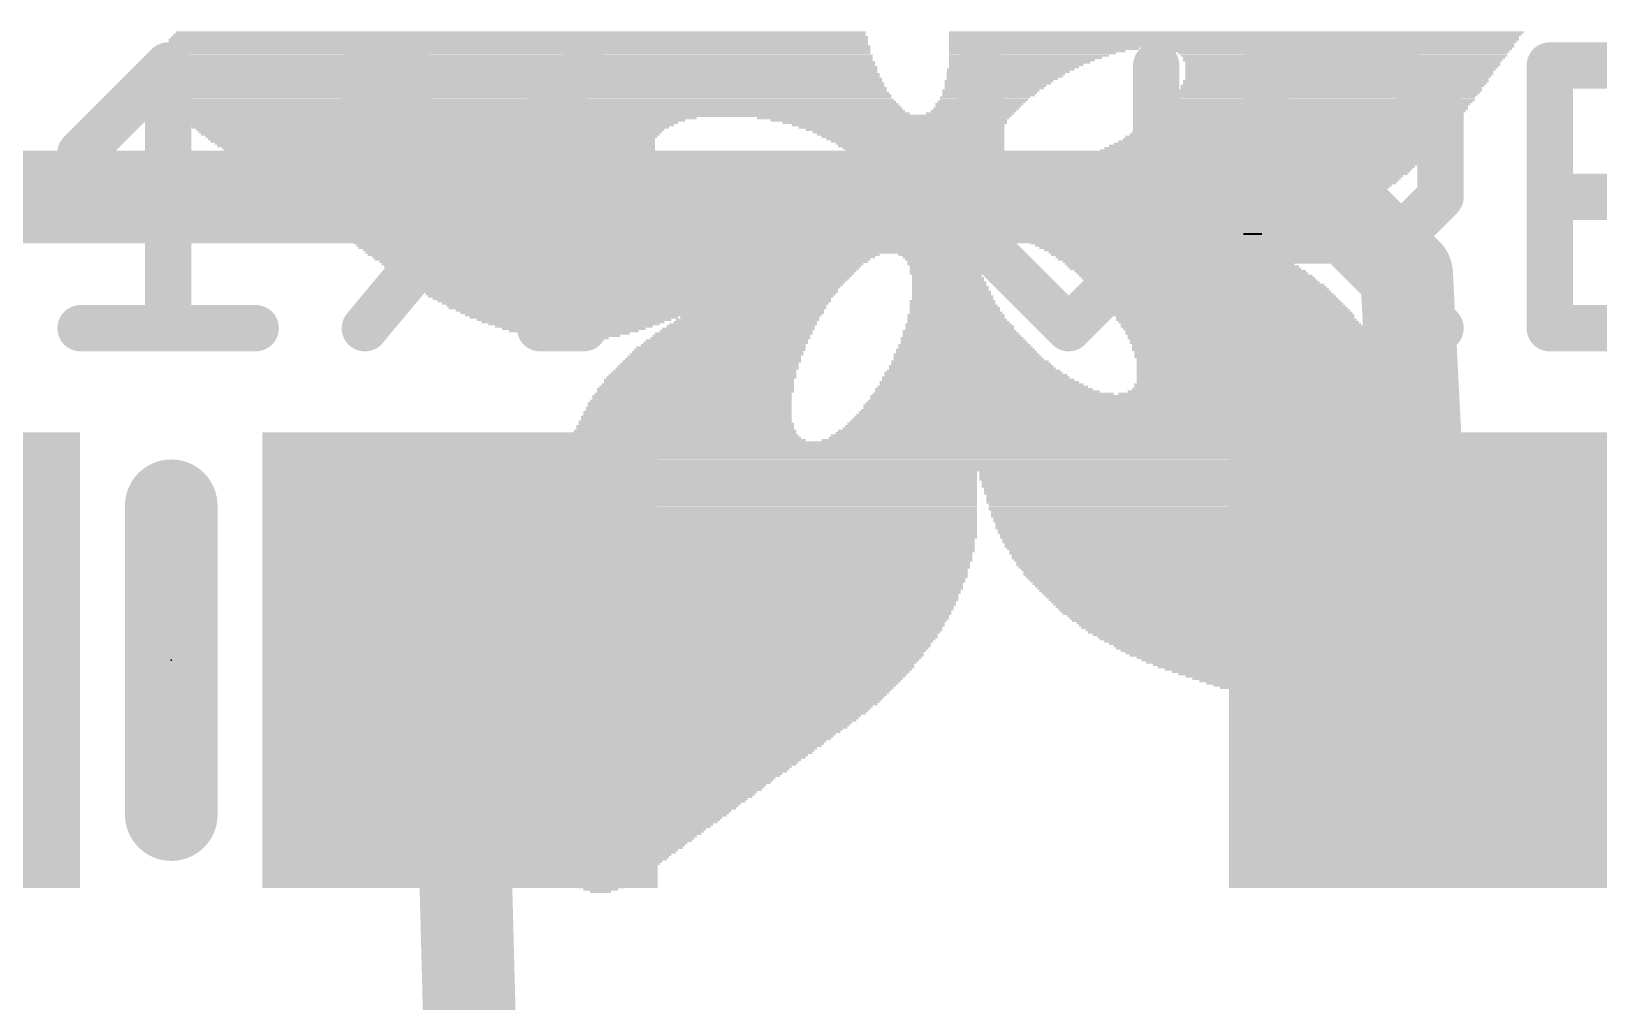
# Model space of a CAD drawing. Extents: x -0.1 to 12.8, y -0.1 to 16.5.
# Drawn here: x 3.35 to 8.51, y 10.81 to 14.01 of the extents above; entities that cross this region are included whole.
import ezdxf

# ---------------------------------------------------------------- set-up
doc = ezdxf.new("R2010")
doc.units = 0
for name, color, linetype in [('1', 12, 'CONTINUOUS'), ('21', 40, 'CONTINUOUS'), ('22', 6, 'CONTINUOUS'), ('23', 40, 'CONTINUOUS')]:
    doc.layers.add(name, color=color, linetype=linetype)

# ---------------------------------------------------------------- blocks, each defined once
blk = doc.blocks.new('RECT')
blk.add_solid([(-0.5, -0.5), (0.5, -0.5), (-0.5, 0.5), (0.5, 0.5)])

msp = doc.modelspace()

# ---------------------------------------------------------------- linework, layer by layer
at = {"layer": '1', "const_width": 0.3048}
for points in [[(3.048, 13.462), (7.62, 13.462)], [(7.62, 13.462), (7.874, 13.208)], [(7.874, 13.208), (7.94, 11.938)], [(4.76, 11.938), (4.826, 9.398)]]:
    msp.add_lwpolyline(points, dxfattribs=at)
at = {"layer": '1', "const_width": 0.1524}
for points in [[(7.6739, 13.5159, 1), (7.5661, 13.4081)], [(7.62, 13.3858, 1), (7.62, 13.5382)], [(7.9501, 13.212, 1), (7.7979, 13.204)], [(7.8201, 13.1541, 1), (7.9279, 13.2619)], [(4.8362, 11.94, 1), (4.6838, 11.936)], [(7.8639, 11.934, 1), (8.0161, 11.942)]]:
    msp.add_lwpolyline(points, format="xyb", dxfattribs=at)
at = {"layer": '21'}
for points, const_width in [([(3.5115, 13.6064), (3.7996, 13.8945)], 0.1524), ([(3.7996, 13.8945), (3.7996, 13.0302)], 0.1524), ([(4.447, 13.8945), (4.5911, 13.8945)], 0.1524), ([(4.447, 13.7505), (4.447, 13.8945)], 0.1524), ([(4.447, 13.0302), (5.1673, 13.8945)], 0.1524), ([(4.5911, 13.8945), (4.5911, 13.7505)], 0.1524), ([(6.474, 13.8945), (6.474, 13.3183)], 0.1524), ([(7.0502, 13.3183), (7.0502, 13.8945)], 0.1524), ([(7.4095, 13.0302), (7.4095, 13.8945)], 0.1524), ([(7.4095, 13.8945), (7.8416, 13.8945)], 0.1524), ([(7.8416, 13.8945), (7.9857, 13.7505)], 0.1524), ([(8.9212, 13.8945), (8.345, 13.8945)], 0.1524), ([(8.345, 13.8945), (8.345, 13.0302)], 0.1524), ([(4.5911, 13.7505), (4.447, 13.7505)], 0.1524), ([(7.9857, 13.7505), (7.9857, 13.4624)], 0.1524), ([(7.9857, 13.4624), (7.8416, 13.3183)], 0.1524), ([(8.345, 13.4624), (8.6331, 13.4624)], 0.1524), ([(6.474, 13.3183), (6.7621, 13.0302)], 0.1524), ([(6.7621, 13.0302), (7.0502, 13.3183)], 0.1524), ([(7.8416, 13.3183), (7.4095, 13.3183)], 0.1524), ([(7.6976, 13.3183), (7.9857, 13.0302)], 0.1524), ([(5.0232, 13.0302), (5.0232, 13.1743)], 0.1524), ([(5.0232, 13.1743), (5.1673, 13.1743)], 0.1524), ([(5.1673, 13.1743), (5.1673, 13.0302)], 0.1524), ([(3.5115, 13.0302), (4.0877, 13.0302)], 0.1524), ([(5.1673, 13.0302), (5.0232, 13.0302)], 0.1524), ([(8.345, 13.0302), (8.9212, 13.0302)], 0.1524), ([(3.81, 11.43), (3.81, 12.446)], 0.3048)]:
    msp.add_lwpolyline(points, dxfattribs=dict(at, const_width=const_width))
for points, const_width in [([(3.8377, 13.8945, 1), (3.7615, 13.8945)], 0.0762), ([(3.8265, 13.8676, 1), (3.7726, 13.9215)], 0.0762), ([(4.447, 13.9326, 1), (4.447, 13.8564)], 0.0762), ([(4.4851, 13.8945, 1), (4.4089, 13.8945)], 0.0762), ([(4.6292, 13.8945, 1), (4.553, 13.8945)], 0.0762), ([(4.5911, 13.8564, 1), (4.5911, 13.9326)], 0.0762), ([(5.1965, 13.8701, 1), (5.138, 13.9189)], 0.0762), ([(6.5121, 13.8945, 1), (6.4359, 13.8945)], 0.0762), ([(7.0883, 13.8945, 1), (7.0121, 13.8945)], 0.0762), ([(7.4476, 13.8945, 1), (7.3714, 13.8945)], 0.0762), ([(7.4095, 13.9326, 1), (7.4095, 13.8564)], 0.0762), ([(7.8686, 13.9215, 1), (7.8147, 13.8676)], 0.0762), ([(7.8416, 13.8564, 1), (7.8416, 13.9326)], 0.0762), ([(8.345, 13.9326, 1), (8.345, 13.8564)], 0.0762), ([(8.3831, 13.8945, 1), (8.3069, 13.8945)], 0.0762), ([(4.447, 13.7886, 1), (4.447, 13.7124)], 0.0762), ([(4.5911, 13.7124, 1), (4.5911, 13.7886)], 0.0762), ([(8.0238, 13.7505, 1), (7.9476, 13.7505)], 0.0762), ([(4.4089, 13.7505, 1), (4.4851, 13.7505)], 0.0762), ([(4.553, 13.7505, 1), (4.6292, 13.7505)], 0.0762), ([(7.9588, 13.7235, 1), (8.0126, 13.7774)], 0.0762), ([(3.4845, 13.6334, 1), (3.5384, 13.5795)], 0.0762), ([(8.0126, 13.4354, 1), (7.9588, 13.4893)], 0.0762), ([(8.345, 13.5005, 1), (8.345, 13.4243)], 0.0762), ([(7.9476, 13.4624, 1), (8.0238, 13.4624)], 0.0762), ([(6.5009, 13.3453, 1), (6.447, 13.2914)], 0.0762), ([(6.4359, 13.3183, 1), (6.5121, 13.3183)], 0.0762), ([(7.0121, 13.3183, 1), (7.0883, 13.3183)], 0.0762), ([(7.0771, 13.2914, 1), (7.0232, 13.3453)], 0.0762), ([(7.4095, 13.3564, 1), (7.4095, 13.2802)], 0.0762), ([(7.7245, 13.3453, 1), (7.6706, 13.2914)], 0.0762), ([(7.8147, 13.3453, 1), (7.8686, 13.2914)], 0.0762), ([(7.8416, 13.2802, 1), (7.8416, 13.3564)], 0.0762), ([(5.0613, 13.1743, 1), (4.9851, 13.1743)], 0.0762), ([(5.0232, 13.2124, 1), (5.0232, 13.1362)], 0.0762), ([(5.2054, 13.1743, 1), (5.1292, 13.1743)], 0.0762), ([(5.1673, 13.1362, 1), (5.1673, 13.2124)], 0.0762), ([(3.5115, 13.0683, 1), (3.5115, 12.9921)], 0.0762), ([(4.0877, 12.9921, 1), (4.0877, 13.0683)], 0.0762), ([(5.0232, 13.0683, 1), (5.0232, 12.9921)], 0.0762), ([(5.1673, 12.9921, 1), (5.1673, 13.0683)], 0.0762), ([(8.345, 13.0683, 1), (8.345, 12.9921)], 0.0762), ([(3.7615, 13.0302, 1), (3.8377, 13.0302)], 0.0762), ([(4.4177, 13.0546, 1), (4.4763, 13.0058)], 0.0762), ([(4.9851, 13.0302, 1), (5.0613, 13.0302)], 0.0762), ([(5.1292, 13.0302, 1), (5.2054, 13.0302)], 0.0762), ([(6.7351, 13.0571, 1), (6.789, 13.0033)], 0.0762), ([(6.7351, 13.0033, 1), (6.789, 13.0571)], 0.0762), ([(7.3714, 13.0302, 1), (7.4476, 13.0302)], 0.0762), ([(7.9588, 13.0033, 1), (8.0126, 13.0571)], 0.0762), ([(8.3069, 13.0302, 1), (8.3831, 13.0302)], 0.0762), ([(3.8862, 12.446, 1), (3.7338, 12.446)], 0.1524), ([(3.7338, 11.43, 1), (3.8862, 11.43)], 0.1524)]:
    msp.add_lwpolyline(points, format="xyb", dxfattribs=dict(at, const_width=const_width))
at = {"layer": '23'}
msp.add_point((3.81, 11.938), dxfattribs=at)

# ---------------------------------------------------------------- block references
at = {"layer": '1', "xscale": 1.3, "yscale": 1.5, "rotation": 180}
for p in [(2.86, 11.938), (4.76, 11.938), (7.94, 11.938)]:
    msp.add_blockref('RECT', p, dxfattribs=at)
at = {"layer": '22', "rotation": 180}
for p, xscale, yscale in [((4.9517, 13.9802), 2.3012, 0.0076), ((4.9517, 13.9726), 2.3012, 0.0077), ((4.9555, 13.9878), 2.2936, 0.0076), ((4.9555, 13.9954), 2.2784, 0.0076), ((4.9594, 14.003), 2.2707, 0.0076), ((7.3139, 14.003), 1.8898, 0.0076), ((7.3101, 13.9954), 1.8822, 0.0076), ((7.3063, 13.9878), 1.8746, 0.0076), ((7.3063, 13.9802), 1.8746, 0.0076), ((7.3025, 13.9726), 1.8669, 0.0077), ((4.9441, 13.9192), 2.347, 0.0076), ((4.9441, 13.9421), 2.3318, 0.0076), ((4.9441, 13.9345), 2.3318, 0.0077), ((4.9479, 13.9268), 2.3394, 0.0076), ((4.948, 13.9573), 2.3241, 0.0076), ((4.948, 13.9497), 2.3241, 0.0076), ((4.9479, 13.9649), 2.3088, 0.0076), ((6.6814, 13.9497), 0.6249, 0.0076), ((6.6586, 13.9421), 0.5792, 0.0076), ((6.6434, 13.9345), 0.5487, 0.0077), ((6.6319, 13.9268), 0.5258, 0.0076), ((6.6205, 13.9192), 0.503, 0.0076), ((7.2987, 13.9649), 1.8593, 0.0076), ((7.2987, 13.9573), 1.8593, 0.0076), ((7.6492, 13.9497), 1.143, 0.0076), ((7.6607, 13.9421), 1.1049, 0.0076), ((7.6645, 13.9345), 1.0821, 0.0077), ((7.6683, 13.9268), 1.0745, 0.0076), ((7.6683, 13.9192), 1.0591, 0.0076), ((4.9479, 13.8735), 2.3698, 0.0076), ((4.9441, 13.9116), 2.347, 0.0076), ((4.9479, 13.904), 2.3546, 0.0076), ((4.9479, 13.8963), 2.3546, 0.0077), ((4.9517, 13.8887), 2.3622, 0.0076), ((4.9517, 13.8811), 2.3622, 0.0076), ((6.571, 13.8811), 0.4191, 0.0076), ((6.5634, 13.8735), 0.4039, 0.0076), ((6.6091, 13.9116), 0.4801, 0.0076), ((6.6015, 13.904), 0.4649, 0.0076), ((6.59, 13.8963), 0.442, 0.0077), ((6.5824, 13.8887), 0.4268, 0.0076), ((7.6645, 13.9116), 1.0515, 0.0076), ((7.6645, 13.904), 1.0363, 0.0076), ((7.6645, 13.8963), 1.0363, 0.0077), ((7.6607, 13.8887), 1.0287, 0.0076), ((7.6569, 13.8811), 1.0211, 0.0076), ((7.653, 13.8735), 1.0134, 0.0076), ((4.9517, 13.8659), 2.3774, 0.0076), ((4.9517, 13.8582), 2.3774, 0.0077), ((4.9556, 13.8506), 2.3851, 0.0076), ((4.9556, 13.843), 2.3851, 0.0076), ((4.9632, 13.8354), 2.3851, 0.0076), ((4.9632, 13.8278), 2.3851, 0.0076), ((4.967, 13.8201), 2.3927, 0.0077), ((6.5329, 13.843), 0.3581, 0.0076), ((6.5291, 13.8354), 0.3505, 0.0076), ((6.5215, 13.8278), 0.3353, 0.0076), ((6.5177, 13.8201), 0.3277, 0.0077), ((6.5557, 13.8659), 0.3886, 0.0076), ((6.5519, 13.8582), 0.381, 0.0077), ((6.5443, 13.8506), 0.3658, 0.0076), ((7.6263, 13.8201), 0.9906, 0.0077), ((7.6302, 13.8278), 0.9983, 0.0076), ((7.6416, 13.843), 1.0058, 0.0076), ((7.6378, 13.8354), 0.9982, 0.0076), ((7.653, 13.8659), 1.0134, 0.0076), ((7.6492, 13.8582), 1.0058, 0.0077), ((7.6454, 13.8506), 0.9982, 0.0076), ((4.967, 13.8125), 2.3927, 0.0076), ((4.9745, 13.8049), 2.3927, 0.0076), ((4.9783, 13.7973), 2.4003, 0.0076), ((4.9783, 13.7897), 2.4003, 0.0076), ((4.9861, 13.782), 2.4003, 0.0077), ((4.9937, 13.7744), 2.4003, 0.0076), ((4.9975, 13.7668), 2.4079, 0.0076), ((6.4681, 13.7668), 0.2896, 0.0076), ((6.4757, 13.7744), 0.2896, 0.0076), ((6.4872, 13.7897), 0.2971, 0.0076), ((6.4834, 13.782), 0.2895, 0.0077), ((6.5062, 13.8125), 0.32, 0.0076), ((6.5024, 13.8049), 0.3124, 0.0076), ((6.4986, 13.7973), 0.3048, 0.0076), ((7.5844, 13.7668), 0.9982, 0.0076), ((7.5921, 13.7744), 0.9983, 0.0076), ((7.5997, 13.782), 0.9982, 0.0077), ((7.6035, 13.7897), 0.9906, 0.0076), ((7.6149, 13.8049), 0.9982, 0.0076), ((7.6111, 13.7973), 0.9906, 0.0076), ((7.6225, 13.8125), 0.9982, 0.0076), ((5.0051, 13.7592), 2.4079, 0.0076), ((5.0126, 13.7516), 2.4079, 0.0076), ((5.0203, 13.7439), 2.408, 0.0077), ((5.0318, 13.7363), 2.4155, 0.0076), ((5.2032, 13.7287), 2.7432, 0.0076), ((4.6889, 13.7211), 1.6993, 0.0076), ((4.6736, 13.7135), 1.6536, 0.0076), ((6.1519, 13.7211), 0.8306, 0.0076), ((6.1709, 13.7135), 0.7772, 0.0076), ((6.4376, 13.7363), 0.2896, 0.0076), ((6.4491, 13.7439), 0.2819, 0.0077), ((6.4567, 13.7516), 0.2819, 0.0076), ((6.4643, 13.7592), 0.282, 0.0076), ((7.5387, 13.7135), 1.0134, 0.0076), ((7.5464, 13.7211), 1.0135, 0.0076), ((7.554, 13.7287), 1.0135, 0.0076), ((7.5578, 13.7363), 1.0059, 0.0076), ((7.5654, 13.7439), 1.0058, 0.0077), ((7.573, 13.7516), 1.0058, 0.0076), ((7.5768, 13.7592), 0.9982, 0.0076), ((4.6698, 13.7058), 1.6154, 0.0077), ((4.666, 13.6982), 1.5926, 0.0076), ((4.6622, 13.6906), 1.5697, 0.0076), ((4.6622, 13.683), 1.5393, 0.0076), ((4.6622, 13.6754), 1.524, 0.0076), ((4.6622, 13.6677), 1.5087, 0.0077), ((4.666, 13.6601), 1.4859, 0.0076), ((6.19, 13.7058), 0.7391, 0.0077), ((6.2014, 13.6982), 0.701, 0.0076), ((6.209, 13.6906), 0.6706, 0.0076), ((6.2205, 13.683), 0.6477, 0.0076), ((6.2281, 13.6754), 0.6172, 0.0076), ((6.2357, 13.6677), 0.602, 0.0077), ((6.2395, 13.6601), 0.5792, 0.0076), ((7.474, 13.6601), 1.0515, 0.0076), ((7.4854, 13.6677), 1.0439, 0.0077), ((7.493, 13.6754), 1.044, 0.0076), ((7.5045, 13.683), 1.0363, 0.0076), ((7.5121, 13.6906), 1.0363, 0.0076), ((7.5197, 13.6982), 1.0211, 0.0076), ((7.5273, 13.7058), 1.0211, 0.0077), ((4.666, 13.6525), 1.4707, 0.0076), ((4.6698, 13.6449), 1.463, 0.0076), ((4.6774, 13.6373), 1.4478, 0.0076), ((4.6812, 13.6296), 1.4402, 0.0077), ((4.6889, 13.622), 1.4249, 0.0076), ((4.6927, 13.6144), 1.4173, 0.0076), ((6.2472, 13.6525), 0.5639, 0.0076), ((6.2548, 13.6449), 0.5487, 0.0076), ((6.2624, 13.6373), 0.5334, 0.0076), ((6.2662, 13.6296), 0.5258, 0.0077), ((6.2738, 13.622), 0.5106, 0.0076), ((6.2776, 13.6144), 0.503, 0.0076), ((7.413, 13.6144), 1.0973, 0.0076), ((7.4206, 13.622), 1.082, 0.0076), ((7.432, 13.6296), 1.0744, 0.0077), ((7.4435, 13.6373), 1.0668, 0.0076), ((7.4549, 13.6449), 1.0592, 0.0076), ((7.4663, 13.6525), 1.0516, 0.0076), ((4.6965, 13.6068), 1.4097, 0.0076), ((4.7041, 13.5992), 1.3945, 0.0076), ((4.7117, 13.5915), 1.3944, 0.0077), ((4.7231, 13.5839), 1.3868, 0.0076), ((4.7269, 13.5763), 1.3792, 0.0076), ((4.7346, 13.5687), 1.3793, 0.0076), ((4.746, 13.5611), 1.3716, 0.0076), ((6.2815, 13.6068), 0.4953, 0.0076), ((6.2891, 13.5992), 0.4953, 0.0076), ((6.2929, 13.5915), 0.4877, 0.0077), ((6.3005, 13.5839), 0.4877, 0.0076), ((6.3081, 13.5763), 0.4877, 0.0076), ((6.3157, 13.5687), 0.503, 0.0076), ((6.3348, 13.5611), 0.5257, 0.0076), ((7.2911, 13.5611), 1.2192, 0.0076), ((7.3178, 13.5687), 1.1811, 0.0076), ((7.3368, 13.5763), 1.1582, 0.0076), ((7.3558, 13.5839), 1.1354, 0.0076), ((7.3673, 13.5915), 1.1277, 0.0077), ((7.3863, 13.5992), 1.1202, 0.0076), ((7.3978, 13.6068), 1.1125, 0.0076), ((4.7536, 13.5534), 1.3716, 0.0077), ((4.765, 13.5458), 1.364, 0.0076), ((4.7765, 13.5382), 1.3716, 0.0076), ((4.7841, 13.5306), 1.3716, 0.0076), ((4.7993, 13.523), 1.3716, 0.0076), ((4.8108, 13.5154), 1.3793, 0.0077), ((4.8184, 13.5077), 1.3792, 0.0076), ((6.952, 13.5077), 1.7755, 0.0076), ((6.9748, 13.5382), 1.8059, 0.0076), ((6.9672, 13.5306), 1.7907, 0.0076), ((6.9634, 13.523), 1.783, 0.0076), ((6.9596, 13.5154), 1.7754, 0.0077), ((6.9825, 13.5534), 1.8211, 0.0077), ((6.9787, 13.5458), 1.8135, 0.0076), ((4.8374, 13.5001), 1.3868, 0.0076), ((4.8489, 13.4925), 1.3945, 0.0076), ((4.8641, 13.4849), 1.3944, 0.0076), ((4.8794, 13.4773), 1.4097, 0.0077), ((4.8946, 13.4696), 1.4249, 0.0076), ((4.9174, 13.462), 1.4402, 0.0076), ((4.9365, 13.4544), 1.463, 0.0076), ((6.872, 13.4544), 1.7679, 0.0076), ((6.8872, 13.462), 1.7678, 0.0076), ((6.9024, 13.4696), 1.7679, 0.0076), ((6.9139, 13.4773), 1.7602, 0.0077), ((6.9291, 13.4849), 1.7602, 0.0076), ((6.9367, 13.4925), 1.7602, 0.0076), ((6.9444, 13.5001), 1.7603, 0.0076), ((4.9632, 13.4468), 1.4859, 0.0076), ((4.9975, 13.4392), 1.5393, 0.0077), ((5.9766, 13.4315), 3.4824, 0.0076), ((5.9766, 13.4239), 3.4518, 0.0076), ((5.9728, 13.4163), 3.429, 0.0076), ((5.969, 13.4087), 3.4062, 0.0076), ((6.8186, 13.4392), 1.8288, 0.0077), ((6.853, 13.4468), 1.7907, 0.0076), ((5.969, 13.4011), 3.3756, 0.0077), ((5.9652, 13.3934), 3.3528, 0.0076), ((5.9614, 13.3858), 3.3147, 0.0076), ((5.9538, 13.3782), 3.2843, 0.0076), ((5.9462, 13.3706), 3.2537, 0.0076), ((5.9423, 13.363), 3.2156, 0.0077), ((5.9309, 13.3553), 3.1776, 0.0076), ((5.9195, 13.3477), 3.1242, 0.0076), ((5.8014, 13.3401), 2.8727, 0.0076), ((5.4432, 13.3325), 2.1412, 0.0076), ((5.4432, 13.3249), 2.1108, 0.0077), ((5.4432, 13.3172), 2.0955, 0.0076), ((5.447, 13.3096), 2.0726, 0.0076), ((5.447, 13.302), 2.0574, 0.0076), ((6.9215, 13.3325), 0.6934, 0.0076), ((6.9444, 13.3249), 0.6935, 0.0077), ((6.971, 13.3172), 0.701, 0.0076), ((6.9901, 13.3096), 0.7087, 0.0076), ((7.0091, 13.302), 0.7163, 0.0076), ((7.3673, 13.3401), 0.0609, 0.0076), ((5.4508, 13.2944), 2.0498, 0.0076), ((5.4546, 13.2868), 2.0269, 0.0077), ((5.4585, 13.2791), 2.0193, 0.0076), ((5.2984, 13.2715), 1.684, 0.0076), ((5.2984, 13.2639), 1.6535, 0.0076), ((5.2946, 13.2563), 1.6307, 0.0076), ((5.2984, 13.2487), 1.6078, 0.0077), ((6.3348, 13.2715), 0.2667, 0.0076), ((6.3424, 13.2639), 0.2515, 0.0076), ((6.3462, 13.2563), 0.2438, 0.0076), ((6.35, 13.2487), 0.2362, 0.0077), ((7.0282, 13.2944), 0.7239, 0.0076), ((7.0473, 13.2868), 0.7315, 0.0077), ((7.0625, 13.2791), 0.7315, 0.0076), ((7.0739, 13.2715), 0.7392, 0.0076), ((7.093, 13.2639), 0.7467, 0.0076), ((7.1006, 13.2563), 0.7467, 0.0076), ((7.1158, 13.2487), 0.7468, 0.0077), ((5.2946, 13.241), 1.585, 0.0076), ((5.2946, 13.2334), 1.5697, 0.0076), ((5.2984, 13.2258), 1.5469, 0.0076), ((5.2984, 13.2182), 1.5316, 0.0076), ((5.3022, 13.2106), 1.5087, 0.0077), ((5.3022, 13.2029), 1.4935, 0.0076), ((6.35, 13.241), 0.2362, 0.0076), ((6.3538, 13.2334), 0.2286, 0.0076), ((6.3576, 13.2258), 0.2362, 0.0076), ((6.3576, 13.2182), 0.2362, 0.0076), ((6.3576, 13.2106), 0.2362, 0.0077), ((6.3614, 13.2029), 0.2286, 0.0076), ((7.1272, 13.241), 0.7544, 0.0076), ((7.1387, 13.2334), 0.762, 0.0076), ((7.1463, 13.2258), 0.762, 0.0076), ((7.1615, 13.2182), 0.762, 0.0076), ((7.1691, 13.2106), 0.762, 0.0077), ((7.1806, 13.2029), 0.7696, 0.0076), ((5.3022, 13.1953), 1.4783, 0.0076), ((5.306, 13.1877), 1.4555, 0.0076), ((5.306, 13.1801), 1.4401, 0.0076), ((5.306, 13.1725), 1.4249, 0.0077), ((5.3098, 13.1648), 1.4021, 0.0076), ((5.3098, 13.1572), 1.3869, 0.0076), ((5.3175, 13.1496), 1.3716, 0.0076), ((6.3652, 13.1953), 0.2362, 0.0076), ((6.3652, 13.1877), 0.2362, 0.0076), ((6.3729, 13.1648), 0.2515, 0.0076), ((6.3729, 13.1572), 0.2515, 0.0076), ((6.3767, 13.1496), 0.2591, 0.0076), ((6.3691, 13.1801), 0.2439, 0.0076), ((6.3691, 13.1725), 0.2439, 0.0077), ((7.1882, 13.1953), 0.7696, 0.0076), ((7.1958, 13.1877), 0.7696, 0.0076), ((7.2034, 13.1801), 0.7696, 0.0076), ((7.2149, 13.1725), 0.7773, 0.0077), ((7.2225, 13.1648), 0.7772, 0.0076), ((7.2301, 13.1572), 0.7772, 0.0076), ((7.2377, 13.1496), 0.7772, 0.0076), ((5.3213, 13.142), 1.3488, 0.0076), ((5.3213, 13.1344), 1.3335, 0.0077), ((5.3251, 13.1267), 1.3106, 0.0076), ((5.3327, 13.1191), 1.2954, 0.0076), ((5.3365, 13.1115), 1.2725, 0.0076), ((5.3403, 13.1039), 1.2497, 0.0076), ((5.3441, 13.0963), 1.2421, 0.0077), ((6.3805, 13.1191), 0.2819, 0.0076), ((6.3805, 13.1115), 0.2819, 0.0076), ((6.3843, 13.1039), 0.2896, 0.0076), ((6.3881, 13.0963), 0.2972, 0.0077), ((6.3767, 13.142), 0.2591, 0.0076), ((6.3805, 13.1344), 0.2667, 0.0077), ((6.3805, 13.1267), 0.2667, 0.0076), ((7.2454, 13.142), 0.7773, 0.0076), ((7.253, 13.1344), 0.7773, 0.0077), ((7.2606, 13.1267), 0.7772, 0.0076), ((7.2644, 13.1191), 0.7848, 0.0076), ((7.272, 13.1115), 0.7848, 0.0076), ((7.2797, 13.1039), 0.7849, 0.0076), ((7.2873, 13.0963), 0.7849, 0.0077), ((5.3518, 13.0886), 1.2116, 0.0076), ((5.3594, 13.081), 1.1964, 0.0076), ((5.3632, 13.0734), 1.1734, 0.0076), ((5.1346, 13.0658), 0.6858, 0.0076), ((5.1346, 13.0582), 0.64, 0.0077), ((5.1308, 13.0505), 0.602, 0.0076), ((5.1346, 13.0429), 0.5638, 0.0076), ((5.6909, 13.0429), 0.4877, 0.0076), ((5.6985, 13.0505), 0.4724, 0.0076), ((5.7061, 13.0582), 0.4724, 0.0077), ((5.7137, 13.0658), 0.4572, 0.0076), ((6.3996, 13.0429), 0.3505, 0.0076), ((6.3919, 13.0734), 0.32, 0.0076), ((6.3919, 13.0658), 0.32, 0.0076), ((6.3957, 13.0582), 0.3276, 0.0077), ((6.3996, 13.0505), 0.3353, 0.0076), ((6.3881, 13.0886), 0.2972, 0.0076), ((6.3919, 13.081), 0.3048, 0.0076), ((7.2949, 13.0886), 0.7849, 0.0076), ((7.2987, 13.081), 0.7925, 0.0076), ((7.3063, 13.0734), 0.7924, 0.0076), ((7.3101, 13.0658), 0.7848, 0.0076), ((7.314, 13.0582), 0.7925, 0.0077), ((7.3216, 13.0505), 0.7925, 0.0076), ((7.3292, 13.0429), 0.7925, 0.0076), ((5.1346, 13.0353), 0.5182, 0.0076), ((5.1346, 13.0277), 0.4724, 0.0076), ((5.1346, 13.0201), 0.4268, 0.0077), ((5.1346, 13.0124), 0.3658, 0.0076), ((5.1384, 13.0048), 0.2972, 0.0076), ((5.1384, 12.9972), 0.221, 0.0076), ((5.649, 12.9972), 0.5257, 0.0076), ((5.6528, 13.0048), 0.5181, 0.0076), ((5.6604, 13.0124), 0.5182, 0.0076), ((5.668, 13.0201), 0.503, 0.0077), ((5.6757, 13.0277), 0.5029, 0.0076), ((5.6833, 13.0353), 0.4877, 0.0076), ((6.411, 12.9972), 0.4039, 0.0076), ((6.4033, 13.0201), 0.3734, 0.0077), ((6.4071, 13.0124), 0.381, 0.0076), ((6.411, 13.0048), 0.3887, 0.0076), ((6.4034, 13.0353), 0.3581, 0.0076), ((6.4034, 13.0277), 0.3581, 0.0076), ((7.333, 13.0353), 0.8001, 0.0076), ((7.3368, 13.0277), 0.7925, 0.0076), ((7.3444, 13.0201), 0.7924, 0.0077), ((7.3483, 13.0124), 0.8001, 0.0076), ((7.3559, 13.0048), 0.8001, 0.0076), ((7.3559, 12.9972), 0.8001, 0.0076), ((5.1422, 12.9896), 0.0762, 0.0076), ((5.6033, 12.9439), 0.5715, 0.0077), ((5.6071, 12.9515), 0.5639, 0.0076), ((5.6147, 12.9591), 0.5639, 0.0076), ((5.6185, 12.9667), 0.5563, 0.0076), ((5.6261, 12.9743), 0.541, 0.0076), ((5.6337, 12.982), 0.541, 0.0077), ((5.6375, 12.9896), 0.5334, 0.0076), ((6.4262, 12.9439), 0.48, 0.0077), ((6.4224, 12.9591), 0.4572, 0.0076), ((6.4262, 12.9515), 0.4648, 0.0076), ((6.4186, 12.9743), 0.4343, 0.0076), ((6.4224, 12.9667), 0.442, 0.0076), ((6.4148, 12.9896), 0.4115, 0.0076), ((6.4186, 12.982), 0.4191, 0.0077), ((7.3635, 12.9896), 0.8001, 0.0076), ((7.3673, 12.982), 0.8077, 0.0077), ((7.3711, 12.9743), 0.8001, 0.0076), ((7.3749, 12.9667), 0.8077, 0.0076), ((7.3787, 12.9591), 0.8154, 0.0076), ((7.3825, 12.9515), 0.8078, 0.0076), ((7.3863, 12.9439), 0.8154, 0.0077), ((5.5651, 12.8905), 0.602, 0.0076), ((5.5728, 12.8981), 0.6019, 0.0076), ((5.5766, 12.9058), 0.5943, 0.0077), ((5.5804, 12.9134), 0.5867, 0.0076), ((5.588, 12.921), 0.5868, 0.0076), ((5.5918, 12.9286), 0.5792, 0.0076), ((5.5957, 12.9362), 0.5715, 0.0076), ((6.4491, 12.8905), 0.5715, 0.0076), ((6.4414, 12.9058), 0.541, 0.0077), ((6.4453, 12.8981), 0.5487, 0.0076), ((6.4376, 12.921), 0.5182, 0.0076), ((6.4414, 12.9134), 0.5258, 0.0076), ((6.43, 12.9362), 0.4876, 0.0076), ((6.4339, 12.9286), 0.4953, 0.0076), ((7.3863, 12.9362), 0.8154, 0.0076), ((7.394, 12.9286), 0.8153, 0.0076), ((7.3978, 12.921), 0.8229, 0.0076), ((7.3978, 12.9134), 0.8229, 0.0076), ((7.4016, 12.9058), 0.8305, 0.0077), ((7.4016, 12.8981), 0.8305, 0.0076), ((7.4054, 12.8905), 0.8382, 0.0076), ((5.5385, 12.8372), 0.6401, 0.0076), ((5.5423, 12.8448), 0.6325, 0.0076), ((5.5461, 12.86), 0.6248, 0.0076), ((5.5461, 12.8524), 0.6248, 0.0076), ((5.5537, 12.8677), 0.6248, 0.0077), ((5.5575, 12.8753), 0.6172, 0.0076), ((5.5613, 12.8829), 0.6096, 0.0076), ((6.4795, 12.8372), 0.6934, 0.0076), ((6.4681, 12.8524), 0.6554, 0.0076), ((6.4757, 12.8448), 0.6706, 0.0076), ((6.4567, 12.8677), 0.6172, 0.0077), ((6.4643, 12.86), 0.6324, 0.0076), ((6.4491, 12.8829), 0.5867, 0.0076), ((6.4567, 12.8753), 0.602, 0.0076), ((7.413, 12.8448), 0.8687, 0.0076), ((7.413, 12.8372), 0.8687, 0.0076), ((7.4054, 12.8829), 0.8382, 0.0076), ((7.4092, 12.8753), 0.8458, 0.0076), ((7.4092, 12.8677), 0.8458, 0.0077), ((7.413, 12.86), 0.8534, 0.0076), ((7.413, 12.8524), 0.8534, 0.0076), ((5.5156, 12.7838), 0.6706, 0.0076), ((5.5194, 12.7915), 0.663, 0.0077), ((5.5232, 12.8067), 0.6553, 0.0076), ((5.5232, 12.7991), 0.6553, 0.0076), ((5.5271, 12.8143), 0.6477, 0.0076), ((5.5347, 12.8296), 0.6477, 0.0077), ((5.5347, 12.8219), 0.6477, 0.0076), ((6.9825, 12.7838), 1.7755, 0.0076), ((6.9863, 12.7915), 1.7679, 0.0077), ((6.9863, 12.8067), 1.7526, 0.0076), ((6.9901, 12.7991), 1.7602, 0.0076), ((6.5139, 12.8143), 0.7925, 0.0076), ((6.4834, 12.8296), 0.7163, 0.0077), ((6.4948, 12.8219), 0.7391, 0.0076), ((7.394, 12.8143), 0.9373, 0.0076), ((7.4054, 12.8219), 0.8991, 0.0076), ((7.413, 12.8296), 0.8839, 0.0077), ((5.5042, 12.7381), 0.6934, 0.0076), ((5.508, 12.7534), 0.6858, 0.0077), ((5.508, 12.7457), 0.6858, 0.0076), ((5.5118, 12.7686), 0.6782, 0.0076), ((5.5118, 12.761), 0.6782, 0.0076), ((5.5156, 12.7762), 0.6706, 0.0076), ((6.9748, 12.7381), 1.8364, 0.0076), ((6.9748, 12.7457), 1.8212, 0.0076), ((6.9787, 12.7534), 1.8135, 0.0077), ((6.9825, 12.761), 1.8059, 0.0076), ((6.9825, 12.7762), 1.7907, 0.0076), ((6.9825, 12.7686), 1.7907, 0.0076), ((5.5004, 12.6924), 0.7315, 0.0076), ((5.5004, 12.6848), 0.7315, 0.0076), ((5.5004, 12.7076), 0.7163, 0.0076), ((5.5004, 12.7), 0.7163, 0.0076), ((5.5004, 12.7229), 0.7011, 0.0076), ((5.5042, 12.7153), 0.7087, 0.0077), ((5.5042, 12.7305), 0.6934, 0.0076), ((6.952, 12.6848), 1.9126, 0.0076), ((6.9558, 12.6924), 1.905, 0.0076), ((6.9596, 12.7), 1.8822, 0.0076), ((6.9634, 12.7076), 1.8746, 0.0076), ((6.9672, 12.7153), 1.8669, 0.0077), ((6.9672, 12.7229), 1.8516, 0.0076), ((6.971, 12.7305), 1.844, 0.0076), ((6.5176, 12.6391), 2.8118, 0.0077), ((6.5176, 12.6314), 2.8118, 0.0076), ((6.5177, 12.6543), 2.7965, 0.0076), ((6.5215, 12.6467), 2.8041, 0.0076), ((5.5004, 12.6772), 0.7467, 0.0077), ((5.5042, 12.6695), 0.7544, 0.0076), ((5.5118, 12.6619), 0.7696, 0.0076), ((6.9329, 12.6619), 1.966, 0.0076), ((6.9444, 12.6695), 1.9431, 0.0076), ((6.9444, 12.6772), 1.9279, 0.0077), ((6.5177, 12.5933), 2.8423, 0.0076), ((6.5177, 12.5857), 2.8423, 0.0076), ((6.5215, 12.5781), 2.8499, 0.0076), ((6.5176, 12.6162), 2.827, 0.0076), ((6.5176, 12.6086), 2.827, 0.0076), ((6.5215, 12.601), 2.8347, 0.0077), ((6.5214, 12.6238), 2.8194, 0.0076), ((5.7709, 12.54), 1.3792, 0.0076), ((5.7709, 12.5324), 1.3792, 0.0076), ((6.5177, 12.5705), 2.8575, 0.0076), ((6.5177, 12.5629), 2.8575, 0.0077), ((5.7747, 12.5552), 1.3716, 0.0076), ((5.7747, 12.5476), 1.3716, 0.0076), ((7.2111, 12.5552), 1.4859, 0.0076), ((7.2111, 12.5476), 1.4859, 0.0076), ((7.2111, 12.54), 1.4859, 0.0076), ((7.2149, 12.5324), 1.4935, 0.0076), ((5.7633, 12.479), 1.3945, 0.0076), ((5.7671, 12.5095), 1.3869, 0.0076), ((5.7671, 12.5019), 1.3869, 0.0076), ((5.7671, 12.4943), 1.3869, 0.0076), ((5.7671, 12.4867), 1.3869, 0.0077), ((5.7709, 12.5248), 1.3792, 0.0077), ((5.7709, 12.5171), 1.3792, 0.0076), ((7.2187, 12.5248), 1.4859, 0.0077), ((7.2187, 12.5171), 1.4859, 0.0076), ((7.2225, 12.5095), 1.4935, 0.0076), ((7.2263, 12.5019), 1.4859, 0.0076), ((7.2263, 12.4943), 1.4859, 0.0076), ((7.2301, 12.4867), 1.4936, 0.0077), ((7.234, 12.479), 1.4859, 0.0076), ((5.7595, 12.4409), 1.4021, 0.0076), ((5.7595, 12.4333), 1.4021, 0.0076), ((5.7595, 12.4257), 1.4021, 0.0076), ((5.7633, 12.4714), 1.3945, 0.0076), ((5.7633, 12.4638), 1.3945, 0.0076), ((5.7633, 12.4562), 1.3945, 0.0076), ((5.7633, 12.4486), 1.3945, 0.0077), ((7.234, 12.4714), 1.4859, 0.0076), ((7.234, 12.4638), 1.4859, 0.0076), ((7.2378, 12.4562), 1.4935, 0.0076), ((7.2416, 12.4486), 1.4859, 0.0077), ((7.2416, 12.4409), 1.4859, 0.0076), ((7.2454, 12.4333), 1.4935, 0.0076), ((7.2492, 12.4257), 1.4859, 0.0076), ((5.7557, 12.3876), 1.4097, 0.0076), ((5.7557, 12.38), 1.4097, 0.0076), ((5.7557, 12.3724), 1.4097, 0.0077), ((5.7595, 12.4181), 1.4021, 0.0076), ((5.7595, 12.4105), 1.4021, 0.0077), ((5.7595, 12.4028), 1.4021, 0.0076), ((5.7595, 12.3952), 1.4021, 0.0076), ((7.2492, 12.4181), 1.4859, 0.0076), ((7.253, 12.4105), 1.4935, 0.0077), ((7.2568, 12.4028), 1.4859, 0.0076), ((7.2568, 12.3952), 1.4859, 0.0076), ((7.2644, 12.3876), 1.4859, 0.0076), ((7.2644, 12.38), 1.4859, 0.0076), ((7.2644, 12.3724), 1.4859, 0.0077), ((5.7557, 12.3647), 1.4097, 0.0076), ((5.7557, 12.3571), 1.4097, 0.0076), ((5.7557, 12.3495), 1.4097, 0.0076), ((5.7557, 12.3419), 1.4097, 0.0076), ((5.7519, 12.3343), 1.4021, 0.0077), ((5.7519, 12.3266), 1.4021, 0.0076), ((7.2721, 12.3647), 1.4859, 0.0076), ((7.2721, 12.3571), 1.4859, 0.0076), ((7.2759, 12.3495), 1.4783, 0.0076), ((7.2797, 12.3419), 1.4859, 0.0076), ((7.2835, 12.3343), 1.4783, 0.0077), ((7.2835, 12.3266), 1.4783, 0.0076), ((5.7442, 12.2885), 1.402, 0.0076), ((5.7442, 12.2809), 1.402, 0.0076), ((5.7442, 12.2733), 1.402, 0.0076), ((5.7481, 12.2962), 1.4097, 0.0077), ((5.7519, 12.319), 1.4021, 0.0076), ((5.7519, 12.3114), 1.4021, 0.0076), ((5.7519, 12.3038), 1.4021, 0.0076), ((7.2911, 12.319), 1.4783, 0.0076), ((7.2911, 12.3114), 1.4783, 0.0076), ((7.2949, 12.3038), 1.4707, 0.0076), ((7.3025, 12.2962), 1.4706, 0.0077), ((7.3025, 12.2885), 1.4706, 0.0076), ((7.3063, 12.2809), 1.463, 0.0076), ((7.3101, 12.2733), 1.4706, 0.0076), ((5.7442, 12.2657), 1.402, 0.0076), ((5.7404, 12.2581), 1.3944, 0.0077), ((5.7404, 12.2504), 1.3944, 0.0076), ((5.7404, 12.2428), 1.3944, 0.0076), ((5.7366, 12.2352), 1.3868, 0.0076), ((5.7366, 12.2276), 1.3868, 0.0076), ((5.7366, 12.22), 1.3868, 0.0077), ((7.3139, 12.2657), 1.463, 0.0076), ((7.3177, 12.2581), 1.4554, 0.0077), ((7.3216, 12.2504), 1.4631, 0.0076), ((7.3254, 12.2428), 1.4555, 0.0076), ((7.3292, 12.2352), 1.4478, 0.0076), ((7.3368, 12.2276), 1.4478, 0.0076), ((7.3368, 12.22), 1.4478, 0.0077), ((5.7366, 12.2123), 1.3868, 0.0076), ((5.7328, 12.2047), 1.3792, 0.0076), ((5.7328, 12.1971), 1.3792, 0.0076), ((5.729, 12.1895), 1.3716, 0.0076), ((5.729, 12.1819), 1.3716, 0.0077), ((5.729, 12.1742), 1.3716, 0.0076), ((5.7252, 12.1666), 1.3639, 0.0076), ((7.3406, 12.2123), 1.4402, 0.0076), ((7.3482, 12.2047), 1.4402, 0.0076), ((7.352, 12.1971), 1.4326, 0.0076), ((7.3559, 12.1895), 1.4249, 0.0076), ((7.3635, 12.1819), 1.4249, 0.0077), ((7.3673, 12.1742), 1.4173, 0.0076), ((7.3711, 12.1666), 1.4097, 0.0076), ((5.7252, 12.159), 1.3639, 0.0076), ((5.7214, 12.1514), 1.3563, 0.0076), ((5.7214, 12.1438), 1.3563, 0.0077), ((5.7214, 12.1361), 1.3563, 0.0076), ((5.7176, 12.1285), 1.3487, 0.0076), ((5.7176, 12.1209), 1.3487, 0.0076), ((5.7138, 12.1133), 1.3411, 0.0076), ((7.3787, 12.159), 1.4097, 0.0076), ((7.3825, 12.1514), 1.402, 0.0076), ((7.3863, 12.1438), 1.3944, 0.0077), ((7.394, 12.1361), 1.3945, 0.0076), ((7.3978, 12.1285), 1.3869, 0.0076), ((7.4016, 12.1209), 1.3793, 0.0076), ((7.4092, 12.1133), 1.3792, 0.0076), ((5.7061, 12.0828), 1.3258, 0.0076), ((5.7061, 12.0752), 1.3258, 0.0076), ((5.7023, 12.0676), 1.3182, 0.0077), ((5.7138, 12.1057), 1.3411, 0.0077), ((5.71, 12.098), 1.3335, 0.0076), ((5.71, 12.0904), 1.3335, 0.0076), ((7.413, 12.1057), 1.3716, 0.0077), ((7.4168, 12.098), 1.364, 0.0076), ((7.4244, 12.0904), 1.364, 0.0076), ((7.4321, 12.0828), 1.3487, 0.0076), ((7.4359, 12.0752), 1.3411, 0.0076), ((7.4435, 12.0676), 1.3411, 0.0077), ((5.6985, 12.0599), 1.3106, 0.0076), ((5.6985, 12.0523), 1.3106, 0.0076), ((5.6947, 12.0447), 1.303, 0.0076), ((5.6947, 12.0371), 1.303, 0.0076), ((5.6909, 12.0295), 1.2954, 0.0077), ((5.6871, 12.0218), 1.2877, 0.0076), ((5.6871, 12.0142), 1.2877, 0.0076), ((7.4511, 12.0599), 1.3259, 0.0076), ((7.4549, 12.0523), 1.3182, 0.0076), ((7.4625, 12.0447), 1.3182, 0.0076), ((7.4701, 12.0371), 1.303, 0.0076), ((7.4739, 12.0295), 1.2954, 0.0077), ((7.4854, 12.0218), 1.2878, 0.0076), ((7.493, 12.0142), 1.2726, 0.0076), ((5.6719, 11.9761), 1.2573, 0.0076), ((5.668, 11.9685), 1.2496, 0.0076), ((5.6642, 11.9609), 1.242, 0.0076), ((5.6833, 12.0066), 1.2801, 0.0076), ((5.6795, 11.999), 1.2725, 0.0076), ((5.6757, 11.9914), 1.2649, 0.0077), ((5.6757, 11.9837), 1.2649, 0.0076), ((7.4968, 12.0066), 1.265, 0.0076), ((7.5083, 11.999), 1.2573, 0.0076), ((7.5159, 11.9914), 1.2421, 0.0077), ((7.5235, 11.9837), 1.2268, 0.0076), ((7.5311, 11.9761), 1.2268, 0.0076), ((7.5387, 11.9685), 1.2116, 0.0076), ((7.5464, 11.9609), 1.1963, 0.0076), ((5.6642, 11.9533), 1.242, 0.0077), ((5.6604, 11.9456), 1.2344, 0.0076), ((5.6566, 11.938), 1.2268, 0.0076), ((5.6528, 11.9304), 1.2192, 0.0076), ((5.649, 11.9228), 1.2115, 0.0076), ((5.649, 11.9152), 1.2115, 0.0077), ((5.6452, 11.9075), 1.2039, 0.0076), ((7.5578, 11.9533), 1.1887, 0.0077), ((7.5692, 11.9456), 1.1658, 0.0076), ((7.5768, 11.938), 1.1506, 0.0076), ((7.5882, 11.9304), 1.143, 0.0076), ((7.5997, 11.9228), 1.1201, 0.0076), ((7.6073, 11.9152), 1.1049, 0.0077), ((7.6187, 11.9075), 1.082, 0.0076), ((5.6376, 11.8923), 1.1887, 0.0076), ((5.6338, 11.8847), 1.1811, 0.0076), ((5.6299, 11.8771), 1.1734, 0.0077), ((5.6261, 11.8694), 1.1658, 0.0076), ((5.6223, 11.8618), 1.1582, 0.0076), ((5.6414, 11.8999), 1.1963, 0.0076), ((7.634, 11.8999), 1.0668, 0.0076), ((7.6454, 11.8923), 1.044, 0.0076), ((7.6569, 11.8847), 1.0211, 0.0076), ((7.6721, 11.8771), 1.0059, 0.0077), ((7.6835, 11.8694), 0.983, 0.0076), ((7.695, 11.8618), 0.9601, 0.0076), ((5.6185, 11.8542), 1.1506, 0.0076), ((5.6147, 11.8466), 1.143, 0.0076), ((5.6033, 11.8237), 1.1201, 0.0076), ((5.5995, 11.8161), 1.1125, 0.0076), ((5.5957, 11.8085), 1.1049, 0.0076), ((5.6109, 11.839), 1.1353, 0.0077), ((5.6071, 11.8313), 1.1277, 0.0076), ((7.7102, 11.8542), 0.9449, 0.0076), ((7.7216, 11.8466), 0.922, 0.0076), ((7.7369, 11.839), 0.8915, 0.0077), ((7.7483, 11.8313), 0.8687, 0.0076), ((7.7597, 11.8237), 0.8458, 0.0076), ((7.7749, 11.8161), 0.8306, 0.0076), ((7.7864, 11.8085), 0.8077, 0.0076), ((5.5918, 11.8009), 1.0972, 0.0077), ((5.588, 11.7932), 1.0896, 0.0076), ((5.5804, 11.7856), 1.0744, 0.0076), ((5.5766, 11.778), 1.0668, 0.0076), ((5.569, 11.7628), 1.0515, 0.0077), ((5.5614, 11.7551), 1.0363, 0.0076), ((5.5728, 11.7704), 1.0591, 0.0076), ((7.7978, 11.8009), 0.7848, 0.0077), ((7.8092, 11.7932), 0.762, 0.0076), ((7.8207, 11.7856), 0.7391, 0.0076), ((7.8321, 11.778), 0.7163, 0.0076), ((7.8435, 11.7704), 0.6934, 0.0076), ((7.855, 11.7628), 0.6705, 0.0077), ((7.8664, 11.7551), 0.6477, 0.0076), ((5.5575, 11.7475), 1.0287, 0.0076), ((5.5537, 11.7399), 1.021, 0.0076), ((5.5461, 11.7323), 1.0058, 0.0076), ((5.5423, 11.7247), 0.9982, 0.0077), ((5.5385, 11.717), 0.9906, 0.0076), ((5.5309, 11.7094), 0.9753, 0.0076), ((5.5271, 11.7018), 0.9677, 0.0076), ((7.874, 11.7475), 0.6172, 0.0076), ((7.8854, 11.7399), 0.5944, 0.0076), ((7.8969, 11.7323), 0.5715, 0.0076), ((7.9083, 11.7247), 0.5486, 0.0077), ((7.9159, 11.717), 0.5182, 0.0076), ((7.9274, 11.7094), 0.4953, 0.0076), ((7.935, 11.7018), 0.4649, 0.0076), ((5.5194, 11.6942), 0.9525, 0.0076), ((5.5156, 11.6866), 0.9448, 0.0077), ((5.5118, 11.6789), 0.9372, 0.0076), ((5.5042, 11.6713), 0.922, 0.0076), ((5.5004, 11.6637), 0.9144, 0.0076), ((5.4966, 11.6561), 0.9067, 0.0076), ((7.9426, 11.6942), 0.4343, 0.0076), ((7.954, 11.6866), 0.4114, 0.0077), ((7.9616, 11.6789), 0.381, 0.0076), ((7.9693, 11.6713), 0.3505, 0.0076), ((7.9769, 11.6637), 0.3201, 0.0076), ((7.9845, 11.6561), 0.2896, 0.0076), ((5.4889, 11.6485), 0.8915, 0.0077), ((5.4851, 11.6408), 0.8839, 0.0076), ((5.4813, 11.6332), 0.8763, 0.0076), ((5.4737, 11.6256), 0.861, 0.0076), ((5.4699, 11.618), 0.8534, 0.0076), ((5.4623, 11.6104), 0.8382, 0.0077), ((5.4585, 11.6027), 0.8305, 0.0076), ((7.9921, 11.6485), 0.259, 0.0077), ((7.9959, 11.6408), 0.221, 0.0076), ((8.0036, 11.6332), 0.1905, 0.0076), ((8.0112, 11.6256), 0.1447, 0.0076), ((8.015, 11.618), 0.0915, 0.0076), ((5.4546, 11.5951), 0.8229, 0.0076), ((5.447, 11.5875), 0.8077, 0.0076), ((5.4432, 11.5799), 0.8001, 0.0076), ((5.4394, 11.5723), 0.7924, 0.0077), ((5.4318, 11.5646), 0.7772, 0.0076), ((5.428, 11.557), 0.7696, 0.0076), ((5.4204, 11.5494), 0.7543, 0.0076), ((5.4165, 11.5418), 0.7467, 0.0076), ((5.4127, 11.5342), 0.7391, 0.0077), ((5.4051, 11.5265), 0.7239, 0.0076), ((5.4013, 11.5189), 0.7162, 0.0076), ((5.3975, 11.5113), 0.7086, 0.0076), ((5.3899, 11.5037), 0.6934, 0.0076), ((5.3861, 11.4961), 0.6858, 0.0077), ((5.3822, 11.4884), 0.6781, 0.0076), ((5.3746, 11.4808), 0.6629, 0.0076), ((5.3708, 11.4732), 0.6553, 0.0076), ((5.3632, 11.4656), 0.64, 0.0076), ((5.3594, 11.458), 0.6324, 0.0077), ((5.3556, 11.4503), 0.6248, 0.0076), ((5.3441, 11.4351), 0.6019, 0.0076), ((5.3403, 11.4275), 0.5943, 0.0076), ((5.3327, 11.4199), 0.5791, 0.0077), ((5.3289, 11.4122), 0.5715, 0.0076), ((5.348, 11.4427), 0.6096, 0.0076), ((5.3251, 11.4046), 0.5638, 0.0076), ((5.3175, 11.397), 0.5486, 0.0076), ((5.306, 11.3818), 0.5257, 0.0077), ((5.3022, 11.3741), 0.5181, 0.0076), ((5.2984, 11.3665), 0.5105, 0.0076), ((5.2908, 11.3589), 0.4953, 0.0076), ((5.3137, 11.3894), 0.541, 0.0076), ((5.287, 11.3513), 0.4876, 0.0076), ((5.2832, 11.3437), 0.48, 0.0077), ((5.2756, 11.336), 0.4648, 0.0076), ((5.2717, 11.3208), 0.4419, 0.0076), ((5.2641, 11.3132), 0.4267, 0.0076), ((5.2603, 11.3056), 0.4191, 0.0077), ((5.2756, 11.3284), 0.4496, 0.0076), ((5.2527, 11.2979), 0.4038, 0.0076), ((5.2527, 11.2903), 0.3886, 0.0076), ((5.2489, 11.2827), 0.381, 0.0076), ((5.2413, 11.2751), 0.3658, 0.0076), ((5.2412, 11.2675), 0.3505, 0.0077), ((5.2374, 11.2598), 0.3429, 0.0076), ((5.2336, 11.2522), 0.3201, 0.0076), ((5.226, 11.237), 0.2895, 0.0076), ((5.2337, 11.2446), 0.3048, 0.0076), ((5.226, 11.2294), 0.2743, 0.0077), ((5.226, 11.2217), 0.2591, 0.0076), ((5.226, 11.2141), 0.2286, 0.0076), ((5.2222, 11.2065), 0.2057, 0.0076), ((5.226, 11.1989), 0.1829, 0.0076), ((5.226, 11.1913), 0.1524, 0.0077), ((5.2222, 11.1836), 0.1143, 0.0076), ((5.2222, 11.176), 0.0686, 0.0076)]:
    msp.add_blockref('RECT', p, dxfattribs=dict(at, xscale=xscale, yscale=yscale))

doc.saveas('drawing.dxf')
